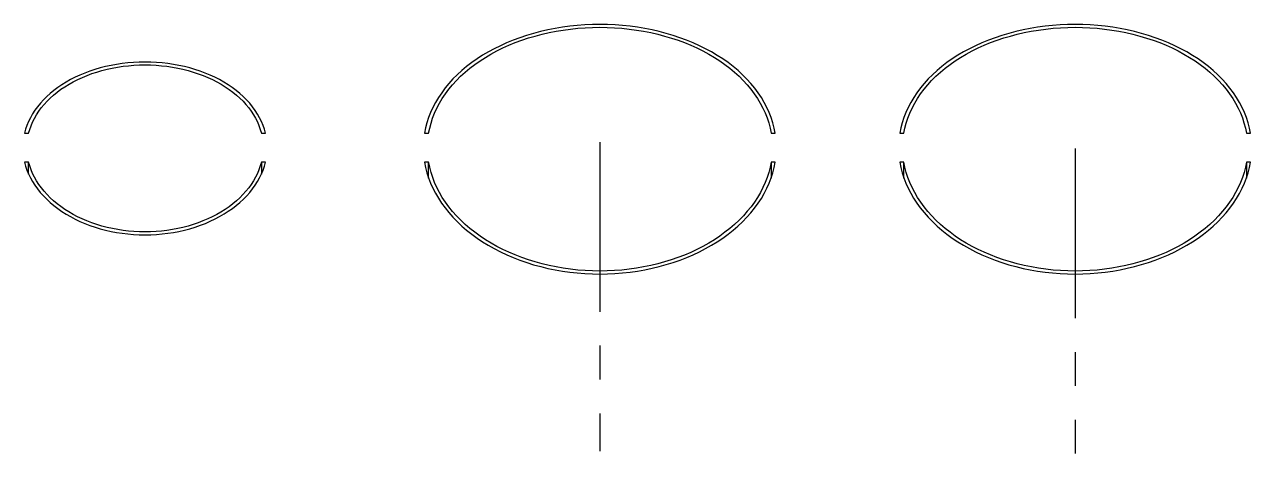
# Model space of a CAD drawing. Header units: millimetres. Extents: x -379292 to 1221486, y 92049 to 447512.
# Drawn here: x 410261.1 to 410351.4, y 276291.2 to 276322.8 of the extents above; entities that cross this region are included whole.
import ezdxf

# ---------------------------------------------------------------- set-up
doc = ezdxf.new("R2010")
doc.units = ezdxf.units.MM
doc.linetypes.add('CENTER', pattern=[2, 1.25, -0.25, 0.25, -0.25])
doc.layers.add('_Systemair', color=3, linetype='Continuous', lineweight=30)
doc.layers.add('_Systemair Ventilation Equipments', color=7, linetype='Continuous', lineweight=30)

# ---------------------------------------------------------------- blocks, each defined once
blk = doc.blocks.new('AXC 1000 L')
at = {"layer": '_Systemair Ventilation Equipments', "color": 7, "linetype": 'Continuous'}
for p, q in [((10021.8245, 3716.756), (10021.8754, 3716.7711)), ((10021.8754, 3716.7711), (10021.9272, 3716.7847)), ((10021.9272, 3716.7847), (10021.9797, 3716.7968)), ((10021.9896, 3716.7773), (10021.9382, 3716.7655)), ((10021.9797, 3716.7968), (10022.0331, 3716.8073)), ((10022.0417, 3716.7875), (10021.9896, 3716.7773)), ((10022.0331, 3716.8073), (10022.0873, 3716.8163)), ((10022.0946, 3716.7962), (10022.0417, 3716.7875)), ((10022.0873, 3716.8163), (10022.142, 3716.8237)), ((10022.148, 3716.8034), (10022.0946, 3716.7962)), ((10022.142, 3716.8237), (10022.1972, 3716.8294)), ((10022.2018, 3716.809), (10022.148, 3716.8034)), ((10022.1972, 3716.8294), (10022.2526, 3716.8335)), ((10022.2558, 3716.813), (10022.2018, 3716.809)), ((10022.2526, 3716.8335), (10022.3082, 3716.836)), ((10022.3098, 3716.8154), (10022.2558, 3716.813)), ((10022.3082, 3716.836), (10022.3639, 3716.8368)), ((10022.3639, 3716.8161), (10022.3098, 3716.8154)), ((10022.3639, 3716.8368), (10022.4194, 3716.836)), ((10022.4183, 3716.8154), (10022.3639, 3716.8161)), ((10022.4724, 3716.813), (10022.4183, 3716.8154)), ((10022.4194, 3716.836), (10022.4747, 3716.8336)), ((10022.5265, 3716.8089), (10022.4724, 3716.813)), ((10022.4747, 3716.8336), (10022.5301, 3716.8295)), ((10022.5803, 3716.8033), (10022.5265, 3716.8089)), ((10022.5301, 3716.8295), (10022.5853, 3716.8237)), ((10022.6337, 3716.7961), (10022.5803, 3716.8033)), ((10022.5853, 3716.8237), (10022.6401, 3716.8164)), ((10022.6866, 3716.7874), (10022.6337, 3716.7961)), ((10022.6401, 3716.8164), (10022.6943, 3716.8074)), ((10022.7387, 3716.7771), (10022.6866, 3716.7874)), ((10022.6943, 3716.8074), (10022.7477, 3716.7969)), ((10022.79, 3716.7654), (10022.7387, 3716.7771)), ((10022.7477, 3716.7969), (10022.8004, 3716.7848)), ((10022.8004, 3716.7848), (10022.8525, 3716.7711)), ((10022.8525, 3716.7711), (10022.9037, 3716.7559)), ((10025.3245, 3716.756), (10025.3754, 3716.7711)), ((10025.3754, 3716.7711), (10025.4272, 3716.7847)), ((10025.4272, 3716.7847), (10025.4797, 3716.7968)), ((10025.4896, 3716.7773), (10025.4382, 3716.7655)), ((10025.4797, 3716.7968), (10025.5331, 3716.8073)), ((10025.5417, 3716.7875), (10025.4896, 3716.7773)), ((10025.5331, 3716.8073), (10025.5873, 3716.8163)), ((10025.5946, 3716.7962), (10025.5417, 3716.7875)), ((10025.5873, 3716.8163), (10025.642, 3716.8237)), ((10025.648, 3716.8034), (10025.5946, 3716.7962)), ((10025.642, 3716.8237), (10025.6972, 3716.8294)), ((10025.7018, 3716.809), (10025.648, 3716.8034)), ((10025.6972, 3716.8294), (10025.7526, 3716.8335)), ((10025.7558, 3716.813), (10025.7018, 3716.809)), ((10025.7526, 3716.8335), (10025.8082, 3716.836)), ((10025.8098, 3716.8154), (10025.7558, 3716.813)), ((10025.8082, 3716.836), (10025.8639, 3716.8368)), ((10025.8639, 3716.8161), (10025.8098, 3716.8154)), ((10025.8639, 3716.8368), (10025.9194, 3716.836)), ((10025.9183, 3716.8154), (10025.8639, 3716.8161)), ((10025.9724, 3716.813), (10025.9183, 3716.8154)), ((10025.9194, 3716.836), (10025.9747, 3716.8336)), ((10026.0265, 3716.8089), (10025.9724, 3716.813)), ((10025.9747, 3716.8336), (10026.0301, 3716.8295)), ((10026.0803, 3716.8033), (10026.0265, 3716.8089)), ((10026.0301, 3716.8295), (10026.0853, 3716.8237)), ((10026.1337, 3716.7961), (10026.0803, 3716.8033)), ((10026.0853, 3716.8237), (10026.1401, 3716.8164)), ((10026.1866, 3716.7874), (10026.1337, 3716.7961)), ((10026.1401, 3716.8164), (10026.1943, 3716.8074)), ((10026.2387, 3716.7771), (10026.1866, 3716.7874)), ((10026.1943, 3716.8074), (10026.2477, 3716.7969)), ((10026.29, 3716.7654), (10026.2387, 3716.7771)), ((10026.2477, 3716.7969), (10026.3004, 3716.7848)), ((10026.3004, 3716.7848), (10026.3525, 3716.7711)), ((10026.3525, 3716.7711), (10026.4037, 3716.7559)), ((10021.5855, 3716.658), (10021.6308, 3716.6805)), ((10021.6308, 3716.6805), (10021.6776, 3716.7016)), ((10021.6941, 3716.6842), (10021.6489, 3716.6639)), ((10021.6776, 3716.7016), (10021.7256, 3716.7212)), ((10021.7406, 3716.7032), (10021.6941, 3716.6842)), ((10021.7256, 3716.7212), (10021.7746, 3716.7394)), ((10021.7884, 3716.721), (10021.7406, 3716.7032)), ((10021.7746, 3716.7394), (10021.8245, 3716.756)), ((10021.8374, 3716.7373), (10021.7884, 3716.721)), ((10021.8874, 3716.7521), (10021.8374, 3716.7373)), ((10021.9382, 3716.7655), (10021.8874, 3716.7521)), ((10022.8405, 3716.7521), (10022.79, 3716.7654)), ((10022.8902, 3716.7374), (10022.8405, 3716.7521)), ((10022.9389, 3716.7212), (10022.8902, 3716.7374)), ((10022.9037, 3716.7559), (10022.9539, 3716.7391)), ((10022.9867, 3716.7035), (10022.9389, 3716.7212)), ((10022.9539, 3716.7391), (10023.0029, 3716.721)), ((10023.0335, 3716.6843), (10022.9867, 3716.7035)), ((10023.0029, 3716.721), (10023.0506, 3716.7014)), ((10023.0792, 3716.6638), (10023.0335, 3716.6843)), ((10023.0506, 3716.7014), (10023.0969, 3716.6805)), ((10023.0969, 3716.6805), (10023.1419, 3716.6583)), ((10025.0855, 3716.658), (10025.1308, 3716.6805)), ((10025.1308, 3716.6805), (10025.1776, 3716.7016)), ((10025.1941, 3716.6842), (10025.1489, 3716.6639)), ((10025.1776, 3716.7016), (10025.2256, 3716.7212)), ((10025.2406, 3716.7032), (10025.1941, 3716.6842)), ((10025.2256, 3716.7212), (10025.2746, 3716.7394)), ((10025.2884, 3716.721), (10025.2406, 3716.7032)), ((10025.2746, 3716.7394), (10025.3245, 3716.756)), ((10025.3374, 3716.7373), (10025.2884, 3716.721)), ((10025.3874, 3716.7521), (10025.3374, 3716.7373)), ((10025.4382, 3716.7655), (10025.3874, 3716.7521)), ((10026.3405, 3716.7521), (10026.29, 3716.7654)), ((10026.3902, 3716.7374), (10026.3405, 3716.7521)), ((10026.4389, 3716.7212), (10026.3902, 3716.7374)), ((10026.4037, 3716.7559), (10026.4539, 3716.7391)), ((10026.4867, 3716.7035), (10026.4389, 3716.7212)), ((10026.4539, 3716.7391), (10026.5029, 3716.721)), ((10026.5335, 3716.6843), (10026.4867, 3716.7035)), ((10026.5029, 3716.721), (10026.5506, 3716.7014)), ((10026.5792, 3716.6638), (10026.5335, 3716.6843)), ((10026.5506, 3716.7014), (10026.5969, 3716.6805)), ((10026.5969, 3716.6805), (10026.6419, 3716.6583)), ((10021.459, 3716.5833), (10021.4995, 3716.6094)), ((10021.5211, 3716.5949), (10021.4812, 3716.5692)), ((10021.4995, 3716.6094), (10021.5416, 3716.6343)), ((10021.5624, 3716.6192), (10021.5211, 3716.5949)), ((10021.5416, 3716.6343), (10021.5855, 3716.658)), ((10021.605, 3716.6422), (10021.5624, 3716.6192)), ((10021.6489, 3716.6639), (10021.605, 3716.6422)), ((10023.1234, 3716.6419), (10023.0792, 3716.6638)), ((10023.1662, 3716.6188), (10023.1234, 3716.6419)), ((10023.1419, 3716.6583), (10023.1855, 3716.6347)), ((10023.2073, 3716.5946), (10023.1662, 3716.6188)), ((10023.1855, 3716.6347), (10023.2279, 3716.6097)), ((10023.2468, 3716.5691), (10023.2073, 3716.5946)), ((10023.2279, 3716.6097), (10023.2687, 3716.5833)), ((10024.959, 3716.5833), (10024.9995, 3716.6094)), ((10025.0211, 3716.5949), (10024.9812, 3716.5692)), ((10024.9995, 3716.6094), (10025.0416, 3716.6343)), ((10025.0624, 3716.6192), (10025.0211, 3716.5949)), ((10025.0416, 3716.6343), (10025.0855, 3716.658)), ((10025.105, 3716.6422), (10025.0624, 3716.6192)), ((10025.1489, 3716.6639), (10025.105, 3716.6422)), ((10026.6234, 3716.6419), (10026.5792, 3716.6638)), ((10026.6662, 3716.6188), (10026.6234, 3716.6419)), ((10026.6419, 3716.6583), (10026.6855, 3716.6347)), ((10026.7073, 3716.5946), (10026.6662, 3716.6188)), ((10026.6855, 3716.6347), (10026.7279, 3716.6097)), ((10026.7468, 3716.5691), (10026.7073, 3716.5946)), ((10026.7279, 3716.6097), (10026.7687, 3716.5833)), ((10021.3129, 3716.4663), (10021.3468, 3716.4973)), ((10021.3468, 3716.4973), (10021.3825, 3716.5272)), ((10021.4064, 3716.5145), (10021.3718, 3716.4857)), ((10021.3825, 3716.5272), (10021.4199, 3716.5558)), ((10021.443, 3716.5424), (10021.4064, 3716.5145)), ((10021.4199, 3716.5558), (10021.459, 3716.5833)), ((10021.4812, 3716.5692), (10021.443, 3716.5424)), ((10023.2849, 3716.5424), (10023.2468, 3716.5691)), ((10023.2687, 3716.5833), (10023.3079, 3716.5558)), ((10023.3214, 3716.5145), (10023.2849, 3716.5424)), ((10023.3079, 3716.5558), (10023.3453, 3716.5272)), ((10023.3563, 3716.4854), (10023.3214, 3716.5145)), ((10023.3453, 3716.5272), (10023.3808, 3716.4976)), ((10023.3808, 3716.4976), (10023.4143, 3716.4669)), ((10024.8129, 3716.4663), (10024.8468, 3716.4973)), ((10024.8468, 3716.4973), (10024.8825, 3716.5272)), ((10024.9064, 3716.5145), (10024.8718, 3716.4857)), ((10024.8825, 3716.5272), (10024.9199, 3716.5558)), ((10024.943, 3716.5424), (10024.9064, 3716.5145)), ((10024.9199, 3716.5558), (10024.959, 3716.5833)), ((10024.9812, 3716.5692), (10024.943, 3716.5424)), ((10026.7849, 3716.5424), (10026.7468, 3716.5691)), ((10026.7687, 3716.5833), (10026.8079, 3716.5558)), ((10026.8214, 3716.5145), (10026.7849, 3716.5424)), ((10026.8079, 3716.5558), (10026.8453, 3716.5272)), ((10026.8563, 3716.4854), (10026.8214, 3716.5145)), ((10026.8453, 3716.5272), (10026.8808, 3716.4976)), ((10026.8808, 3716.4976), (10026.9143, 3716.4669)), ((10028.8082, 3716.493), (10028.846, 3716.5055)), ((10028.846, 3716.5055), (10028.8846, 3716.5168)), ((10028.8961, 3716.4975), (10028.8585, 3716.4865)), ((10028.8846, 3716.5168), (10028.9241, 3716.5268)), ((10028.9345, 3716.5072), (10028.8961, 3716.4975)), ((10028.9241, 3716.5268), (10028.9642, 3716.5356)), ((10028.9733, 3716.5157), (10028.9345, 3716.5072)), ((10028.9642, 3716.5356), (10029.0049, 3716.543)), ((10029.0126, 3716.5229), (10028.9733, 3716.5157)), ((10029.0049, 3716.543), (10029.0461, 3716.5492)), ((10029.0522, 3716.5288), (10029.0126, 3716.5229)), ((10029.0461, 3716.5492), (10029.0876, 3716.554)), ((10029.0922, 3716.5334), (10029.0522, 3716.5288)), ((10029.0876, 3716.554), (10029.1295, 3716.5574)), ((10029.1325, 3716.5366), (10029.0922, 3716.5334)), ((10029.1295, 3716.5574), (10029.1716, 3716.5594)), ((10029.1731, 3716.5386), (10029.1325, 3716.5366)), ((10029.1716, 3716.5594), (10029.2139, 3716.5601)), ((10029.2139, 3716.5393), (10029.1731, 3716.5386)), ((10029.2139, 3716.5601), (10029.2563, 3716.5594)), ((10029.2548, 3716.5386), (10029.2139, 3716.5393)), ((10029.2954, 3716.5366), (10029.2548, 3716.5386)), ((10029.2563, 3716.5594), (10029.2984, 3716.5574)), ((10029.3358, 3716.5333), (10029.2954, 3716.5366)), ((10029.2984, 3716.5574), (10029.3402, 3716.554)), ((10029.3759, 3716.5287), (10029.3358, 3716.5333)), ((10029.3402, 3716.554), (10029.3817, 3716.5492)), ((10029.4156, 3716.5228), (10029.3759, 3716.5287)), ((10029.3817, 3716.5492), (10029.4229, 3716.5431)), ((10029.4549, 3716.5156), (10029.4156, 3716.5228)), ((10029.4229, 3716.5431), (10029.4636, 3716.5356)), ((10029.4937, 3716.5072), (10029.4549, 3716.5156)), ((10029.4636, 3716.5356), (10029.5039, 3716.5268)), ((10029.5318, 3716.4975), (10029.4937, 3716.5072)), ((10029.5039, 3716.5268), (10029.5436, 3716.5167)), ((10029.569, 3716.4867), (10029.5318, 3716.4975)), ((10029.5436, 3716.5167), (10029.5827, 3716.5052)), ((10029.5827, 3716.5052), (10029.6209, 3716.4925)), ((10021.2512, 3716.4015), (10021.281, 3716.4343)), ((10021.3082, 3716.4251), (10021.2791, 3716.3934)), ((10021.281, 3716.4343), (10021.3129, 3716.4663)), ((10021.3391, 3716.4559), (10021.3082, 3716.4251)), ((10021.3718, 3716.4857), (10021.3391, 3716.4559)), ((10023.3894, 3716.4552), (10023.3563, 3716.4854)), ((10023.4206, 3716.4241), (10023.3894, 3716.4552)), ((10023.4143, 3716.4669), (10023.4459, 3716.4354)), ((10023.4498, 3716.3921), (10023.4206, 3716.4241)), ((10023.4459, 3716.4354), (10023.4756, 3716.4028)), ((10024.7512, 3716.4015), (10024.781, 3716.4343)), ((10024.8082, 3716.4251), (10024.7791, 3716.3934)), ((10024.781, 3716.4343), (10024.8129, 3716.4663)), ((10024.8391, 3716.4559), (10024.8082, 3716.4251)), ((10024.8718, 3716.4857), (10024.8391, 3716.4559)), ((10026.8894, 3716.4552), (10026.8563, 3716.4854)), ((10026.9206, 3716.4241), (10026.8894, 3716.4552)), ((10026.9143, 3716.4669), (10026.9459, 3716.4354)), ((10026.9498, 3716.3921), (10026.9206, 3716.4241)), ((10026.9459, 3716.4354), (10026.9756, 3716.4028)), ((10028.602, 3716.393), (10028.6334, 3716.4124)), ((10028.6334, 3716.4124), (10028.6662, 3716.4308)), ((10028.6851, 3716.4146), (10028.6536, 3716.3969)), ((10028.6662, 3716.4308), (10028.7002, 3716.4481)), ((10028.7177, 3716.4312), (10028.6851, 3716.4146)), ((10028.7002, 3716.4481), (10028.7353, 3716.4643)), ((10028.7514, 3716.4466), (10028.7177, 3716.4312)), ((10028.7353, 3716.4643), (10028.7713, 3716.4792)), ((10028.786, 3716.461), (10028.7514, 3716.4466)), ((10028.7713, 3716.4792), (10028.8082, 3716.493)), ((10028.8216, 3716.4743), (10028.786, 3716.461)), ((10028.8585, 3716.4865), (10028.8216, 3716.4743)), ((10029.6053, 3716.4746), (10029.569, 3716.4867)), ((10029.6408, 3716.4614), (10029.6053, 3716.4746)), ((10029.6209, 3716.4925), (10029.6578, 3716.4787)), ((10029.6755, 3716.4471), (10029.6408, 3716.4614)), ((10029.6578, 3716.4787), (10029.6938, 3716.4638)), ((10029.7093, 3716.4315), (10029.6755, 3716.4471)), ((10029.6938, 3716.4638), (10029.7286, 3716.4477)), ((10029.742, 3716.4149), (10029.7093, 3716.4315)), ((10029.7286, 3716.4477), (10029.7624, 3716.4304)), ((10029.7736, 3716.3973), (10029.742, 3716.4149)), ((10029.7624, 3716.4304), (10029.7952, 3716.412)), ((10029.7952, 3716.412), (10029.8267, 3716.3925)), ((10021.1745, 3716.2984), (10021.1979, 3716.3336)), ((10021.1979, 3716.3336), (10021.2235, 3716.3679)), ((10021.2267, 3716.3269), (10021.2035, 3716.2924)), ((10021.2235, 3716.3679), (10021.2512, 3716.4015)), ((10021.2519, 3716.3606), (10021.2267, 3716.3269)), ((10021.2791, 3716.3934), (10021.2519, 3716.3606)), ((10023.4769, 3716.3594), (10023.4498, 3716.3921)), ((10023.4756, 3716.4028), (10023.5034, 3716.3691)), ((10023.5019, 3716.3259), (10023.4769, 3716.3594)), ((10023.5248, 3716.2917), (10023.5019, 3716.3259)), ((10023.5034, 3716.3691), (10023.5292, 3716.3345)), ((10023.5292, 3716.3345), (10023.5529, 3716.2991)), ((10024.6745, 3716.2984), (10024.6979, 3716.3336)), ((10024.6979, 3716.3336), (10024.7235, 3716.3679)), ((10024.7267, 3716.3269), (10024.7035, 3716.2924)), ((10024.7235, 3716.3679), (10024.7512, 3716.4015)), ((10024.7519, 3716.3606), (10024.7267, 3716.3269)), ((10024.7791, 3716.3934), (10024.7519, 3716.3606)), ((10026.9769, 3716.3594), (10026.9498, 3716.3921)), ((10026.9756, 3716.4028), (10027.0034, 3716.3691)), ((10027.0019, 3716.3259), (10026.9769, 3716.3594)), ((10027.0248, 3716.2917), (10027.0019, 3716.3259)), ((10027.0034, 3716.3691), (10027.0292, 3716.3345)), ((10027.0292, 3716.3345), (10027.0529, 3716.2991)), ((10028.4901, 3716.3056), (10028.516, 3716.329)), ((10028.5403, 3716.3166), (10028.5156, 3716.2945)), ((10028.516, 3716.329), (10028.5433, 3716.3514)), ((10028.5665, 3716.338), (10028.5403, 3716.3166)), ((10028.5433, 3716.3514), (10028.5719, 3716.3727)), ((10028.5941, 3716.3585), (10028.5665, 3716.338)), ((10028.5719, 3716.3727), (10028.602, 3716.393)), ((10028.6232, 3716.3782), (10028.5941, 3716.3585)), ((10028.6536, 3716.3969), (10028.6232, 3716.3782)), ((10029.8038, 3716.3788), (10029.7736, 3716.3973)), ((10029.8328, 3716.3592), (10029.8038, 3716.3788)), ((10029.8267, 3716.3925), (10029.8568, 3716.372)), ((10029.8604, 3716.3388), (10029.8328, 3716.3592)), ((10029.8568, 3716.372), (10029.8855, 3716.3506)), ((10029.8867, 3716.3173), (10029.8604, 3716.3388)), ((10029.8855, 3716.3506), (10029.9126, 3716.3283)), ((10029.9117, 3716.2949), (10029.8867, 3716.3173)), ((10029.9126, 3716.3283), (10029.9382, 3716.3052)), ((10021.117, 3716.1885), (10021.134, 3716.2258)), ((10021.134, 3716.2258), (10021.1532, 3716.2625)), ((10021.1532, 3716.2625), (10021.1745, 3716.2984)), ((10021.1824, 3716.2572), (10021.1636, 3716.2215)), ((10021.2035, 3716.2924), (10021.1824, 3716.2572)), ((10023.5457, 3716.2567), (10023.5248, 3716.2917)), ((10023.5646, 3716.2209), (10023.5457, 3716.2567)), ((10023.5529, 3716.2991), (10023.5744, 3716.263)), ((10023.5744, 3716.263), (10023.5936, 3716.2264)), ((10023.5936, 3716.2264), (10023.6105, 3716.1893)), ((10024.617, 3716.1885), (10024.634, 3716.2258)), ((10024.634, 3716.2258), (10024.6532, 3716.2625)), ((10024.6532, 3716.2625), (10024.6745, 3716.2984)), ((10024.6824, 3716.2572), (10024.6636, 3716.2215)), ((10024.7035, 3716.2924), (10024.6824, 3716.2572)), ((10027.0457, 3716.2567), (10027.0248, 3716.2917)), ((10027.0646, 3716.2209), (10027.0457, 3716.2567)), ((10027.0529, 3716.2991), (10027.0744, 3716.263)), ((10027.0744, 3716.263), (10027.0936, 3716.2264)), ((10027.0936, 3716.2264), (10027.1105, 3716.1893)), ((10028.4028, 3716.2042), (10028.422, 3716.2305)), ((10028.422, 3716.2305), (10028.443, 3716.2563)), ((10028.443, 3716.2563), (10028.4658, 3716.2813)), ((10028.4705, 3716.2476), (10028.4504, 3716.223)), ((10028.4658, 3716.2813), (10028.4901, 3716.3056)), ((10028.4923, 3716.2714), (10028.4705, 3716.2476)), ((10028.5156, 3716.2945), (10028.4923, 3716.2714)), ((10029.9353, 3716.2716), (10029.9117, 3716.2949)), ((10029.9573, 3716.2476), (10029.9353, 3716.2716)), ((10029.9382, 3716.3052), (10029.9623, 3716.2812)), ((10029.9776, 3716.2229), (10029.9573, 3716.2476)), ((10029.9623, 3716.2812), (10029.9848, 3716.2563)), ((10029.9848, 3716.2563), (10030.0057, 3716.2308)), ((10030.0057, 3716.2308), (10030.0248, 3716.2045)), ((10021.0902, 3716.1127), (10021.1024, 3716.1508)), ((10021.1024, 3716.1508), (10021.117, 3716.1885)), ((10021.1326, 3716.1486), (10021.1204, 3716.1114)), ((10021.147, 3716.1854), (10021.1326, 3716.1486)), ((10021.1636, 3716.2215), (10021.147, 3716.1854)), ((10023.5812, 3716.1845), (10023.5646, 3716.2209)), ((10023.5956, 3716.1478), (10023.5812, 3716.1845)), ((10023.6077, 3716.1107), (10023.5956, 3716.1478)), ((10023.6105, 3716.1893), (10023.6252, 3716.1516)), ((10023.6252, 3716.1516), (10023.6375, 3716.1133)), ((10024.5902, 3716.1127), (10024.6024, 3716.1508)), ((10024.6024, 3716.1508), (10024.617, 3716.1885)), ((10024.6326, 3716.1486), (10024.6204, 3716.1114)), ((10024.647, 3716.1854), (10024.6326, 3716.1486)), ((10024.6636, 3716.2215), (10024.647, 3716.1854)), ((10027.0812, 3716.1845), (10027.0646, 3716.2209)), ((10027.0956, 3716.1478), (10027.0812, 3716.1845)), ((10027.1077, 3716.1107), (10027.0956, 3716.1478)), ((10027.1105, 3716.1893), (10027.1252, 3716.1516)), ((10027.1252, 3716.1516), (10027.1375, 3716.1133)), ((10028.3562, 3716.1217), (10028.3699, 3716.1497)), ((10028.3699, 3716.1497), (10028.3854, 3716.1772)), ((10028.3854, 3716.1772), (10028.4028, 3716.2042)), ((10028.3998, 3716.1456), (10028.3864, 3716.1188)), ((10028.4149, 3716.172), (10028.3998, 3716.1456)), ((10028.4318, 3716.1978), (10028.4149, 3716.172)), ((10028.4504, 3716.223), (10028.4318, 3716.1978)), ((10029.9963, 3716.1976), (10029.9776, 3716.2229)), ((10030.0131, 3716.1717), (10029.9963, 3716.1976)), ((10030.0283, 3716.1453), (10030.0131, 3716.1717)), ((10030.0248, 3716.2045), (10030.0421, 3716.1776)), ((10030.0416, 3716.1184), (10030.0283, 3716.1453)), ((10030.0421, 3716.1776), (10030.0577, 3716.1501)), ((10030.0577, 3716.1501), (10030.0714, 3716.1222)), ((10021.0726, 3716.0353), (10021.0802, 3716.0742)), ((10021.0802, 3716.0742), (10021.0902, 3716.1127)), ((10021.1105, 3716.0736), (10021.1028, 3716.0353)), ((10021.1204, 3716.1114), (10021.1105, 3716.0736)), ((10023.6175, 3716.0732), (10023.6077, 3716.1107)), ((10023.625, 3716.0353), (10023.6175, 3716.0732)), ((10023.6375, 3716.1133), (10023.6475, 3716.0746)), ((10023.6475, 3716.0746), (10023.6552, 3716.0353)), ((10024.5726, 3716.0353), (10024.5802, 3716.0742)), ((10024.5802, 3716.0742), (10024.5902, 3716.1127)), ((10024.6105, 3716.0736), (10024.6028, 3716.0353)), ((10024.6204, 3716.1114), (10024.6105, 3716.0736)), ((10027.1175, 3716.0732), (10027.1077, 3716.1107)), ((10027.125, 3716.0353), (10027.1175, 3716.0732)), ((10027.1375, 3716.1133), (10027.1475, 3716.0746)), ((10027.1475, 3716.0746), (10027.1552, 3716.0353)), ((10028.3265, 3716.0353), (10028.3345, 3716.0645)), ((10028.3345, 3716.0645), (10028.3444, 3716.0933)), ((10028.3444, 3716.0933), (10028.3562, 3716.1217)), ((10028.365, 3716.0636), (10028.357, 3716.0353)), ((10028.3748, 3716.0915), (10028.365, 3716.0636)), ((10028.3864, 3716.1188), (10028.3748, 3716.0915)), ((10030.0532, 3716.0911), (10030.0416, 3716.1184)), ((10030.0629, 3716.0634), (10030.0532, 3716.0911)), ((10030.0709, 3716.0353), (10030.0629, 3716.0634)), ((10030.0714, 3716.1222), (10030.0833, 3716.0937)), ((10030.0833, 3716.0937), (10030.0933, 3716.0648)), ((10030.0933, 3716.0648), (10030.1013, 3716.0353)), ((10021.1028, 3716.0353), (10021.0726, 3716.0353)), ((10023.6552, 3716.0353), (10023.625, 3716.0353)), ((10024.6028, 3716.0353), (10024.5726, 3716.0353)), ((10027.1552, 3716.0353), (10027.125, 3716.0353)), ((10028.357, 3716.0353), (10028.3265, 3716.0353)), ((10030.1013, 3716.0353), (10030.0709, 3716.0353)), ((10021.0726, 3715.8232), (10021.1028, 3715.8232)), ((10021.0803, 3715.7837), (10021.0726, 3715.8232)), ((10021.0903, 3715.7446), (10021.0803, 3715.7837)), ((10021.1028, 3715.8232), (10021.1028, 3715.7056)), ((10021.1028, 3715.8232), (10021.1104, 3715.785)), ((10021.1104, 3715.785), (10021.1202, 3715.7472)), ((10023.6075, 3715.7466), (10023.6174, 3715.7847)), ((10023.6174, 3715.7847), (10023.625, 3715.8232)), ((10023.625, 3715.7056), (10023.625, 3715.8232)), ((10023.625, 3715.8232), (10023.6552, 3715.8232)), ((10023.6476, 3715.784), (10023.6377, 3715.7451)), ((10023.6552, 3715.8232), (10023.6476, 3715.784)), ((10024.5726, 3715.8232), (10024.6028, 3715.8232)), ((10024.5803, 3715.7837), (10024.5726, 3715.8232)), ((10024.5903, 3715.7446), (10024.5803, 3715.7837)), ((10024.6028, 3715.8232), (10024.6028, 3715.7056)), ((10024.6028, 3715.8232), (10024.6104, 3715.785)), ((10024.6104, 3715.785), (10024.6202, 3715.7472)), ((10027.1075, 3715.7466), (10027.1174, 3715.7847)), ((10027.1174, 3715.7847), (10027.125, 3715.8232)), ((10027.125, 3715.7056), (10027.125, 3715.8232)), ((10027.125, 3715.8232), (10027.1552, 3715.8232)), ((10027.1476, 3715.784), (10027.1377, 3715.7451)), ((10027.1552, 3715.8232), (10027.1476, 3715.784)), ((10028.3265, 3715.8232), (10028.357, 3715.8232)), ((10028.3346, 3715.7935), (10028.3265, 3715.8232)), ((10028.3446, 3715.7643), (10028.3346, 3715.7935)), ((10028.357, 3715.8232), (10028.357, 3715.7345)), ((10028.357, 3715.8232), (10028.3649, 3715.7949)), ((10028.3649, 3715.7949), (10028.3747, 3715.767)), ((10030.0531, 3715.7666), (10030.0629, 3715.7947)), ((10030.0629, 3715.7947), (10030.0709, 3715.8232)), ((10030.0709, 3715.7346), (10030.0709, 3715.8232)), ((10030.0709, 3715.8232), (10030.1013, 3715.8232)), ((10030.0933, 3715.7938), (10030.0834, 3715.7647)), ((10030.1013, 3715.8232), (10030.0933, 3715.7938)), ((10021.1027, 3715.7059), (10021.0903, 3715.7446)), ((10021.1173, 3715.6677), (10021.1027, 3715.7059)), ((10021.1202, 3715.7472), (10021.1323, 3715.7096)), ((10021.1323, 3715.7096), (10021.1467, 3715.6724)), ((10023.5809, 3715.6717), (10023.5953, 3715.7089)), ((10023.5953, 3715.7089), (10023.6075, 3715.7466)), ((10023.6254, 3715.7066), (10023.6108, 3715.6684)), ((10023.6377, 3715.7451), (10023.6254, 3715.7066)), ((10024.6027, 3715.7059), (10024.5903, 3715.7446)), ((10024.6173, 3715.6677), (10024.6027, 3715.7059)), ((10024.6202, 3715.7472), (10024.6323, 3715.7096)), ((10024.6323, 3715.7096), (10024.6467, 3715.6724)), ((10027.0809, 3715.6717), (10027.0953, 3715.7089)), ((10027.0953, 3715.7089), (10027.1075, 3715.7466)), ((10027.1254, 3715.7066), (10027.1108, 3715.6684)), ((10027.1377, 3715.7451), (10027.1254, 3715.7066)), ((10028.3564, 3715.7356), (10028.3446, 3715.7643)), ((10028.3701, 3715.7074), (10028.3564, 3715.7356)), ((10028.3857, 3715.6796), (10028.3701, 3715.7074)), ((10028.3747, 3715.767), (10028.3863, 3715.7394)), ((10028.3863, 3715.7394), (10028.3996, 3715.7122)), ((10028.3996, 3715.7122), (10028.4147, 3715.6854)), ((10028.4147, 3715.6854), (10028.4316, 3715.6592)), ((10029.996, 3715.659), (10030.0129, 3715.6852)), ((10030.0129, 3715.6852), (10030.0281, 3715.7119)), ((10030.0281, 3715.7119), (10030.0415, 3715.739)), ((10030.0415, 3715.739), (10030.0531, 3715.7666)), ((10030.0579, 3715.7077), (10030.0425, 3715.68)), ((10030.0716, 3715.736), (10030.0579, 3715.7077)), ((10030.0834, 3715.7647), (10030.0716, 3715.736)), ((10021.1342, 3715.63), (10021.1173, 3715.6677)), ((10021.1534, 3715.5928), (10021.1342, 3715.63)), ((10021.1467, 3715.6724), (10021.1633, 3715.6355)), ((10021.1633, 3715.6355), (10021.1822, 3715.599)), ((10021.1822, 3715.599), (10021.2031, 3715.5633)), ((10023.5244, 3715.5628), (10023.5455, 3715.5987)), ((10023.5455, 3715.5987), (10023.5643, 3715.6349)), ((10023.5746, 3715.5931), (10023.5533, 3715.5564)), ((10023.5643, 3715.6349), (10023.5809, 3715.6717)), ((10023.5939, 3715.6305), (10023.5746, 3715.5931)), ((10023.6108, 3715.6684), (10023.5939, 3715.6305)), ((10024.6342, 3715.63), (10024.6173, 3715.6677)), ((10024.6534, 3715.5928), (10024.6342, 3715.63)), ((10024.6467, 3715.6724), (10024.6633, 3715.6355)), ((10024.6633, 3715.6355), (10024.6822, 3715.599)), ((10024.6822, 3715.599), (10024.7031, 3715.5633)), ((10027.0244, 3715.5628), (10027.0455, 3715.5987)), ((10027.0455, 3715.5987), (10027.0643, 3715.6349)), ((10027.0746, 3715.5931), (10027.0533, 3715.5564)), ((10027.0643, 3715.6349), (10027.0809, 3715.6717)), ((10027.0939, 3715.6305), (10027.0746, 3715.5931)), ((10027.1108, 3715.6684), (10027.0939, 3715.6305)), ((10028.403, 3715.6523), (10028.3857, 3715.6796)), ((10028.4221, 3715.6257), (10028.403, 3715.6523)), ((10028.4428, 3715.5997), (10028.4221, 3715.6257)), ((10028.4316, 3715.6592), (10028.4503, 3715.6335)), ((10028.4653, 3715.5745), (10028.4428, 3715.5997)), ((10028.4503, 3715.6335), (10028.4706, 3715.6084)), ((10028.4706, 3715.6084), (10028.4926, 3715.5839)), ((10029.9355, 3715.5841), (10029.9573, 3715.6084)), ((10029.9573, 3715.6084), (10029.9775, 3715.6334)), ((10029.9853, 3715.6), (10029.9626, 3715.5745)), ((10029.9775, 3715.6334), (10029.996, 3715.659)), ((10030.0061, 3715.6261), (10029.9853, 3715.6)), ((10030.0252, 3715.6528), (10030.0061, 3715.6261)), ((10030.0425, 3715.68), (10030.0252, 3715.6528)), ((10021.1749, 3715.5559), (10021.1534, 3715.5928)), ((10021.1985, 3715.5197), (10021.1749, 3715.5559)), ((10021.2243, 3715.4843), (10021.1985, 3715.5197)), ((10021.2031, 3715.5633), (10021.2261, 3715.5283)), ((10021.2261, 3715.5283), (10021.2511, 3715.4941)), ((10023.476, 3715.4931), (10023.5012, 3715.5276)), ((10023.5012, 3715.5276), (10023.5244, 3715.5628)), ((10023.5299, 3715.5205), (10023.5043, 3715.4853)), ((10023.5533, 3715.5564), (10023.5299, 3715.5205)), ((10024.6749, 3715.5559), (10024.6534, 3715.5928)), ((10024.6985, 3715.5197), (10024.6749, 3715.5559)), ((10024.7243, 3715.4843), (10024.6985, 3715.5197)), ((10024.7031, 3715.5633), (10024.7261, 3715.5283)), ((10024.7261, 3715.5283), (10024.7511, 3715.4941)), ((10026.976, 3715.4931), (10027.0012, 3715.5276)), ((10027.0012, 3715.5276), (10027.0244, 3715.5628)), ((10027.0299, 3715.5205), (10027.0043, 3715.4853)), ((10027.0533, 3715.5564), (10027.0299, 3715.5205)), ((10028.4893, 3715.55), (10028.4653, 3715.5745)), ((10028.5148, 3715.5264), (10028.4893, 3715.55)), ((10028.4926, 3715.5839), (10028.5162, 3715.5601)), ((10028.5419, 3715.5036), (10028.5148, 3715.5264)), ((10028.5162, 3715.5601), (10028.5412, 3715.5372)), ((10028.5412, 3715.5372), (10028.5675, 3715.5153)), ((10028.5705, 3715.4817), (10028.5419, 3715.5036)), ((10028.5675, 3715.5153), (10028.5951, 3715.4943)), ((10029.8337, 3715.4951), (10029.8614, 3715.5161)), ((10029.885, 3715.5028), (10029.8564, 3715.4809)), ((10029.8614, 3715.5161), (10029.8875, 3715.5379)), ((10029.9124, 3715.5258), (10029.885, 3715.5028)), ((10029.8875, 3715.5379), (10029.9122, 3715.5606)), ((10029.9122, 3715.5606), (10029.9355, 3715.5841)), ((10029.9382, 3715.5497), (10029.9124, 3715.5258)), ((10029.9626, 3715.5745), (10029.9382, 3715.5497)), ((10021.2521, 3715.4498), (10021.2243, 3715.4843)), ((10021.2511, 3715.4941), (10021.2782, 3715.4605)), ((10021.2818, 3715.4163), (10021.2521, 3715.4498)), ((10021.2782, 3715.4605), (10021.3074, 3715.4276)), ((10021.3134, 3715.3838), (10021.2818, 3715.4163)), ((10021.3074, 3715.4276), (10021.3386, 3715.3956)), ((10023.3889, 3715.3952), (10023.4198, 3715.4269)), ((10023.4467, 3715.4171), (10023.4148, 3715.3842)), ((10023.4198, 3715.4269), (10023.4488, 3715.4595)), ((10023.4766, 3715.4508), (10023.4467, 3715.4171)), ((10023.4488, 3715.4595), (10023.476, 3715.4931)), ((10023.5043, 3715.4853), (10023.4766, 3715.4508)), ((10024.7521, 3715.4498), (10024.7243, 3715.4843)), ((10024.7511, 3715.4941), (10024.7782, 3715.4605)), ((10024.7818, 3715.4163), (10024.7521, 3715.4498)), ((10024.7782, 3715.4605), (10024.8074, 3715.4276)), ((10024.8134, 3715.3838), (10024.7818, 3715.4163)), ((10024.8074, 3715.4276), (10024.8386, 3715.3956)), ((10026.8889, 3715.3952), (10026.9198, 3715.4269)), ((10026.9467, 3715.4171), (10026.9148, 3715.3842)), ((10026.9198, 3715.4269), (10026.9488, 3715.4595)), ((10026.9766, 3715.4508), (10026.9467, 3715.4171)), ((10026.9488, 3715.4595), (10026.976, 3715.4931)), ((10027.0043, 3715.4853), (10026.9766, 3715.4508)), ((10028.6005, 3715.4607), (10028.5705, 3715.4817)), ((10028.5951, 3715.4943), (10028.6241, 3715.4743)), ((10028.632, 3715.4407), (10028.6005, 3715.4607)), ((10028.6241, 3715.4743), (10028.6544, 3715.4552)), ((10028.6647, 3715.4217), (10028.632, 3715.4407)), ((10028.6544, 3715.4552), (10028.6859, 3715.4372)), ((10028.6985, 3715.4039), (10028.6647, 3715.4217)), ((10028.6859, 3715.4372), (10028.7187, 3715.4201)), ((10028.7187, 3715.4201), (10028.7525, 3715.4041)), ((10029.6765, 3715.4046), (10029.7101, 3715.4205)), ((10029.7101, 3715.4205), (10029.7427, 3715.4376)), ((10029.762, 3715.4211), (10029.7279, 3715.4032)), ((10029.7427, 3715.4376), (10029.7743, 3715.4558)), ((10029.7948, 3715.44), (10029.762, 3715.4211)), ((10029.7743, 3715.4558), (10029.8047, 3715.475)), ((10029.8263, 3715.46), (10029.7948, 3715.44)), ((10029.8047, 3715.475), (10029.8337, 3715.4951)), ((10029.8564, 3715.4809), (10029.8263, 3715.46)), ((10021.347, 3715.3522), (10021.3134, 3715.3838)), ((10021.3386, 3715.3956), (10021.3717, 3715.3645)), ((10021.3824, 3715.3216), (10021.347, 3715.3522)), ((10021.3717, 3715.3645), (10021.4066, 3715.3344)), ((10021.4066, 3715.3344), (10021.4431, 3715.3056)), ((10023.285, 3715.3058), (10023.3215, 3715.3347)), ((10023.3215, 3715.3347), (10023.3561, 3715.3645)), ((10023.3809, 3715.3522), (10023.3452, 3715.3213)), ((10023.3561, 3715.3645), (10023.3889, 3715.3952)), ((10023.4148, 3715.3842), (10023.3809, 3715.3522)), ((10024.847, 3715.3522), (10024.8134, 3715.3838)), ((10024.8386, 3715.3956), (10024.8717, 3715.3645)), ((10024.8824, 3715.3216), (10024.847, 3715.3522)), ((10024.8717, 3715.3645), (10024.9066, 3715.3344)), ((10024.9066, 3715.3344), (10024.9431, 3715.3056)), ((10026.785, 3715.3058), (10026.8215, 3715.3347)), ((10026.8215, 3715.3347), (10026.8561, 3715.3645)), ((10026.8809, 3715.3522), (10026.8452, 3715.3213)), ((10026.8561, 3715.3645), (10026.8889, 3715.3952)), ((10026.9148, 3715.3842), (10026.8809, 3715.3522)), ((10028.7333, 3715.3873), (10028.6985, 3715.4039)), ((10028.7693, 3715.3718), (10028.7333, 3715.3873)), ((10028.7525, 3715.4041), (10028.7871, 3715.3893)), ((10028.8063, 3715.3575), (10028.7693, 3715.3718)), ((10028.7871, 3715.3893), (10028.8227, 3715.3757)), ((10028.8445, 3715.3444), (10028.8063, 3715.3575)), ((10028.8227, 3715.3757), (10028.859, 3715.3633)), ((10028.8836, 3715.3325), (10028.8445, 3715.3444)), ((10028.859, 3715.3633), (10028.8962, 3715.3521)), ((10028.9234, 3715.322), (10028.8836, 3715.3325)), ((10028.8962, 3715.3521), (10028.9343, 3715.3421)), ((10028.9343, 3715.3421), (10028.9731, 3715.3334)), ((10028.9731, 3715.3334), (10029.0124, 3715.326)), ((10029.0124, 3715.326), (10029.0521, 3715.3199)), ((10029.3757, 3715.3198), (10029.4153, 3715.3259)), ((10029.4153, 3715.3259), (10029.4546, 3715.3333)), ((10029.4546, 3715.3333), (10029.4934, 3715.3421)), ((10029.4934, 3715.3421), (10029.5317, 3715.3522)), ((10029.5434, 3715.3323), (10029.5039, 3715.3219)), ((10029.5317, 3715.3522), (10029.5694, 3715.3635)), ((10029.582, 3715.3439), (10029.5434, 3715.3323)), ((10029.5694, 3715.3635), (10029.6062, 3715.3761)), ((10029.6198, 3715.3569), (10029.582, 3715.3439)), ((10029.6062, 3715.3761), (10029.6419, 3715.3898)), ((10029.6567, 3715.3711), (10029.6198, 3715.3569)), ((10029.6419, 3715.3898), (10029.6765, 3715.4046)), ((10029.6928, 3715.3865), (10029.6567, 3715.3711)), ((10029.7279, 3715.4032), (10029.6928, 3715.3865)), ((10021.4198, 3715.292), (10021.3824, 3715.3216)), ((10021.4589, 3715.2634), (10021.4198, 3715.292)), ((10021.4431, 3715.3056), (10021.4813, 3715.2779)), ((10021.4998, 3715.2361), (10021.4589, 3715.2634)), ((10021.4813, 3715.2779), (10021.5209, 3715.2515)), ((10021.5421, 3715.21), (10021.4998, 3715.2361)), ((10021.5209, 3715.2515), (10021.562, 3715.2263)), ((10023.1657, 3715.2261), (10023.207, 3715.2515)), ((10023.2281, 3715.236), (10023.1859, 3715.2101)), ((10023.207, 3715.2515), (10023.2468, 3715.2781)), ((10023.2686, 3715.2632), (10023.2281, 3715.236)), ((10023.2468, 3715.2781), (10023.285, 3715.3058)), ((10023.3077, 3715.2916), (10023.2686, 3715.2632)), ((10023.3452, 3715.3213), (10023.3077, 3715.2916)), ((10024.9198, 3715.292), (10024.8824, 3715.3216)), ((10024.9589, 3715.2634), (10024.9198, 3715.292)), ((10024.9431, 3715.3056), (10024.9813, 3715.2779)), ((10024.9998, 3715.2361), (10024.9589, 3715.2634)), ((10024.9813, 3715.2779), (10025.0209, 3715.2515)), ((10025.0421, 3715.21), (10024.9998, 3715.2361)), ((10025.0209, 3715.2515), (10025.062, 3715.2263)), ((10026.6657, 3715.2261), (10026.707, 3715.2515)), ((10026.7281, 3715.236), (10026.6859, 3715.2101)), ((10026.707, 3715.2515), (10026.7468, 3715.2781)), ((10026.7686, 3715.2632), (10026.7281, 3715.236)), ((10026.7468, 3715.2781), (10026.785, 3715.3058)), ((10026.8077, 3715.2916), (10026.7686, 3715.2632)), ((10026.8452, 3715.3213), (10026.8077, 3715.2916)), ((10028.9638, 3715.3128), (10028.9234, 3715.322)), ((10029.0046, 3715.3051), (10028.9638, 3715.3128)), ((10029.0458, 3715.2987), (10029.0046, 3715.3051)), ((10029.0874, 3715.2938), (10029.0458, 3715.2987)), ((10029.0521, 3715.3199), (10029.0922, 3715.3151)), ((10029.1293, 3715.2902), (10029.0874, 3715.2938)), ((10029.0922, 3715.3151), (10029.1326, 3715.3117)), ((10029.1714, 3715.2881), (10029.1293, 3715.2902)), ((10029.1326, 3715.3117), (10029.1732, 3715.3096)), ((10029.2138, 3715.2873), (10029.1714, 3715.2881)), ((10029.1732, 3715.3096), (10029.214, 3715.3089)), ((10029.2561, 3715.2881), (10029.2138, 3715.2873)), ((10029.214, 3715.3089), (10029.2548, 3715.3096)), ((10029.2548, 3715.3096), (10029.2954, 3715.3117)), ((10029.2982, 3715.2902), (10029.2561, 3715.2881)), ((10029.2954, 3715.3117), (10029.3357, 3715.3151)), ((10029.3401, 3715.2937), (10029.2982, 3715.2902)), ((10029.3357, 3715.3151), (10029.3757, 3715.3198)), ((10029.3817, 3715.2987), (10029.3401, 3715.2937)), ((10029.4229, 3715.3051), (10029.3817, 3715.2987)), ((10029.4637, 3715.3128), (10029.4229, 3715.3051)), ((10029.5039, 3715.3219), (10029.4637, 3715.3128)), ((10021.5857, 3715.1855), (10021.5421, 3715.21)), ((10021.562, 3715.2263), (10021.6048, 3715.2022)), ((10021.6306, 3715.1623), (10021.5857, 3715.1855)), ((10021.6048, 3715.2022), (10021.6491, 3715.1795)), ((10021.6769, 3715.1405), (10021.6306, 3715.1623)), ((10021.6491, 3715.1795), (10021.6947, 3715.158)), ((10021.6947, 3715.158), (10021.7416, 3715.138)), ((10022.9876, 3715.1386), (10023.0341, 3715.1584)), ((10023.0341, 3715.1584), (10023.0793, 3715.1797)), ((10023.0967, 3715.162), (10023.0499, 3715.14)), ((10023.0793, 3715.1797), (10023.1231, 3715.2022)), ((10023.1421, 3715.1854), (10023.0967, 3715.162)), ((10023.1231, 3715.2022), (10023.1657, 3715.2261)), ((10023.1859, 3715.2101), (10023.1421, 3715.1854)), ((10025.0857, 3715.1855), (10025.0421, 3715.21)), ((10025.062, 3715.2263), (10025.1048, 3715.2022)), ((10025.1306, 3715.1623), (10025.0857, 3715.1855)), ((10025.1048, 3715.2022), (10025.1491, 3715.1795)), ((10025.1769, 3715.1405), (10025.1306, 3715.1623)), ((10025.1491, 3715.1795), (10025.1947, 3715.158)), ((10025.1947, 3715.158), (10025.2416, 3715.138)), ((10026.4876, 3715.1386), (10026.5341, 3715.1584)), ((10026.5341, 3715.1584), (10026.5793, 3715.1797)), ((10026.5967, 3715.162), (10026.5499, 3715.14)), ((10026.5793, 3715.1797), (10026.6231, 3715.2022)), ((10026.6421, 3715.1854), (10026.5967, 3715.162)), ((10026.6231, 3715.2022), (10026.6657, 3715.2261)), ((10026.6859, 3715.2101), (10026.6421, 3715.1854)), ((10021.7246, 3715.12), (10021.6769, 3715.1405)), ((10021.7736, 3715.101), (10021.7246, 3715.12)), ((10021.7416, 3715.138), (10021.7894, 3715.1195)), ((10021.8238, 3715.0835), (10021.7736, 3715.101)), ((10021.7894, 3715.1195), (10021.8382, 3715.1026)), ((10021.875, 3715.0675), (10021.8238, 3715.0835)), ((10021.8382, 3715.1026), (10021.8878, 3715.0872)), ((10021.9271, 3715.0531), (10021.875, 3715.0675)), ((10021.8878, 3715.0872), (10021.9384, 3715.0733)), ((10021.9798, 3715.0404), (10021.9271, 3715.0531)), ((10021.9384, 3715.0733), (10021.9897, 3715.061)), ((10021.9897, 3715.061), (10022.0417, 3715.0502)), ((10022.6865, 3715.0502), (10022.7386, 3715.061)), ((10022.7386, 3715.061), (10022.7901, 3715.0734)), ((10022.8001, 3715.053), (10022.7476, 3715.0403)), ((10022.7901, 3715.0734), (10022.8408, 3715.0874)), ((10022.8519, 3715.0672), (10022.8001, 3715.053)), ((10022.8408, 3715.0874), (10022.8908, 3715.103)), ((10022.9028, 3715.0831), (10022.8519, 3715.0672)), ((10022.8908, 3715.103), (10022.9397, 3715.12)), ((10022.9528, 3715.1005), (10022.9028, 3715.0831)), ((10022.9397, 3715.12), (10022.9876, 3715.1386)), ((10023.0018, 3715.1195), (10022.9528, 3715.1005)), ((10023.0499, 3715.14), (10023.0018, 3715.1195)), ((10025.2246, 3715.12), (10025.1769, 3715.1405)), ((10025.2736, 3715.101), (10025.2246, 3715.12)), ((10025.2416, 3715.138), (10025.2894, 3715.1195)), ((10025.3238, 3715.0835), (10025.2736, 3715.101)), ((10025.2894, 3715.1195), (10025.3382, 3715.1026)), ((10025.375, 3715.0675), (10025.3238, 3715.0835)), ((10025.3382, 3715.1026), (10025.3878, 3715.0872)), ((10025.4271, 3715.0531), (10025.375, 3715.0675)), ((10025.3878, 3715.0872), (10025.4384, 3715.0733)), ((10025.4798, 3715.0404), (10025.4271, 3715.0531)), ((10025.4384, 3715.0733), (10025.4897, 3715.061)), ((10025.4897, 3715.061), (10025.5417, 3715.0502)), ((10026.1865, 3715.0502), (10026.2386, 3715.061)), ((10026.2386, 3715.061), (10026.2901, 3715.0734)), ((10026.3001, 3715.053), (10026.2476, 3715.0403)), ((10026.2901, 3715.0734), (10026.3408, 3715.0874)), ((10026.3519, 3715.0672), (10026.3001, 3715.053)), ((10026.3408, 3715.0874), (10026.3908, 3715.103)), ((10026.4028, 3715.0831), (10026.3519, 3715.0672)), ((10026.3908, 3715.103), (10026.4397, 3715.12)), ((10026.4528, 3715.1005), (10026.4028, 3715.0831)), ((10026.4397, 3715.12), (10026.4876, 3715.1386)), ((10026.5018, 3715.1195), (10026.4528, 3715.1005)), ((10026.5499, 3715.14), (10026.5018, 3715.1195)), ((10022.0332, 3715.0293), (10021.9798, 3715.0404)), ((10022.0873, 3715.0199), (10022.0332, 3715.0293)), ((10022.0417, 3715.0502), (10022.0946, 3715.041)), ((10022.1421, 3715.0122), (10022.0873, 3715.0199)), ((10022.0946, 3715.041), (10022.1481, 3715.0335)), ((10022.1973, 3715.0061), (10022.1421, 3715.0122)), ((10022.1481, 3715.0335), (10022.2018, 3715.0276)), ((10022.2527, 3715.0018), (10022.1973, 3715.0061)), ((10022.2018, 3715.0276), (10022.2559, 3715.0234)), ((10022.3081, 3714.9992), (10022.2527, 3715.0018)), ((10022.2559, 3715.0234), (10022.31, 3715.0209)), ((10022.3636, 3714.9983), (10022.3081, 3714.9992)), ((10022.31, 3715.0209), (10022.3642, 3715.0201)), ((10022.4193, 3714.9992), (10022.3636, 3714.9983)), ((10022.3642, 3715.0201), (10022.4183, 3715.0209)), ((10022.4183, 3715.0209), (10022.4724, 3715.0235)), ((10022.4748, 3715.0017), (10022.4193, 3714.9992)), ((10022.4724, 3715.0235), (10022.5265, 3715.0277)), ((10022.5302, 3715.0061), (10022.4748, 3715.0017)), ((10022.5265, 3715.0277), (10022.5803, 3715.0336)), ((10022.5853, 3715.0121), (10022.5302, 3715.0061)), ((10022.5803, 3715.0336), (10022.6337, 3715.0411)), ((10022.6401, 3715.0199), (10022.5853, 3715.0121)), ((10022.6337, 3715.0411), (10022.6865, 3715.0502)), ((10022.6943, 3715.0293), (10022.6401, 3715.0199)), ((10022.7476, 3715.0403), (10022.6943, 3715.0293)), ((10025.5332, 3715.0293), (10025.4798, 3715.0404)), ((10025.5873, 3715.0199), (10025.5332, 3715.0293)), ((10025.5417, 3715.0502), (10025.5946, 3715.041)), ((10025.6421, 3715.0122), (10025.5873, 3715.0199)), ((10025.5946, 3715.041), (10025.6481, 3715.0335)), ((10025.6973, 3715.0061), (10025.6421, 3715.0122)), ((10025.6481, 3715.0335), (10025.7018, 3715.0276)), ((10025.7527, 3715.0018), (10025.6973, 3715.0061)), ((10025.7018, 3715.0276), (10025.7559, 3715.0234)), ((10025.8081, 3714.9992), (10025.7527, 3715.0018)), ((10025.7559, 3715.0234), (10025.81, 3715.0209)), ((10025.8636, 3714.9983), (10025.8081, 3714.9992)), ((10025.81, 3715.0209), (10025.8642, 3715.0201)), ((10025.9193, 3714.9992), (10025.8636, 3714.9983)), ((10025.8642, 3715.0201), (10025.9183, 3715.0209)), ((10025.9183, 3715.0209), (10025.9724, 3715.0235)), ((10025.9748, 3715.0017), (10025.9193, 3714.9992)), ((10025.9724, 3715.0235), (10026.0265, 3715.0277)), ((10026.0302, 3715.0061), (10025.9748, 3715.0017)), ((10026.0265, 3715.0277), (10026.0803, 3715.0336)), ((10026.0853, 3715.0121), (10026.0302, 3715.0061)), ((10026.0803, 3715.0336), (10026.1337, 3715.0411)), ((10026.1401, 3715.0199), (10026.0853, 3715.0121)), ((10026.1337, 3715.0411), (10026.1865, 3715.0502)), ((10026.1943, 3715.0293), (10026.1401, 3715.0199)), ((10026.2476, 3715.0403), (10026.1943, 3715.0293))]:
    blk.add_line(p, q, dxfattribs=at)
at = {"layer": '_Systemair Ventilation Equipments', "color": 2, "linetype": 'CENTER'}
for p, q in [((10025.8639, 3715.971), (10025.8639, 3713.6939)), ((10022.3639, 3715.9239), (10022.3639, 3713.6762))]:
    blk.add_line(p, q, dxfattribs=at)
blk = doc.blocks.new('wdsdfgf')
at = {"layer": '_Systemair Ventilation Equipments', "xscale": 10, "yscale": 10, "zscale": 10}
blk.add_blockref('AXC 1000 L', (-1170.866, -21481.385), dxfattribs=at)
blk = doc.blocks.new('OtoParkBodrumKatMimari')
at = {"layer": '_Systemair', "color": 7, "xscale": -1}
blk.add_blockref('wdsdfgf', (228263.657, 159817.031), dxfattribs=at)

msp = doc.modelspace()

# ---------------------------------------------------------------- block references
at = {"color": 8}
msp.add_blockref('OtoParkBodrumKatMimari', (281127.605, 100818.761), dxfattribs=at)

doc.saveas('drawing.dxf')
